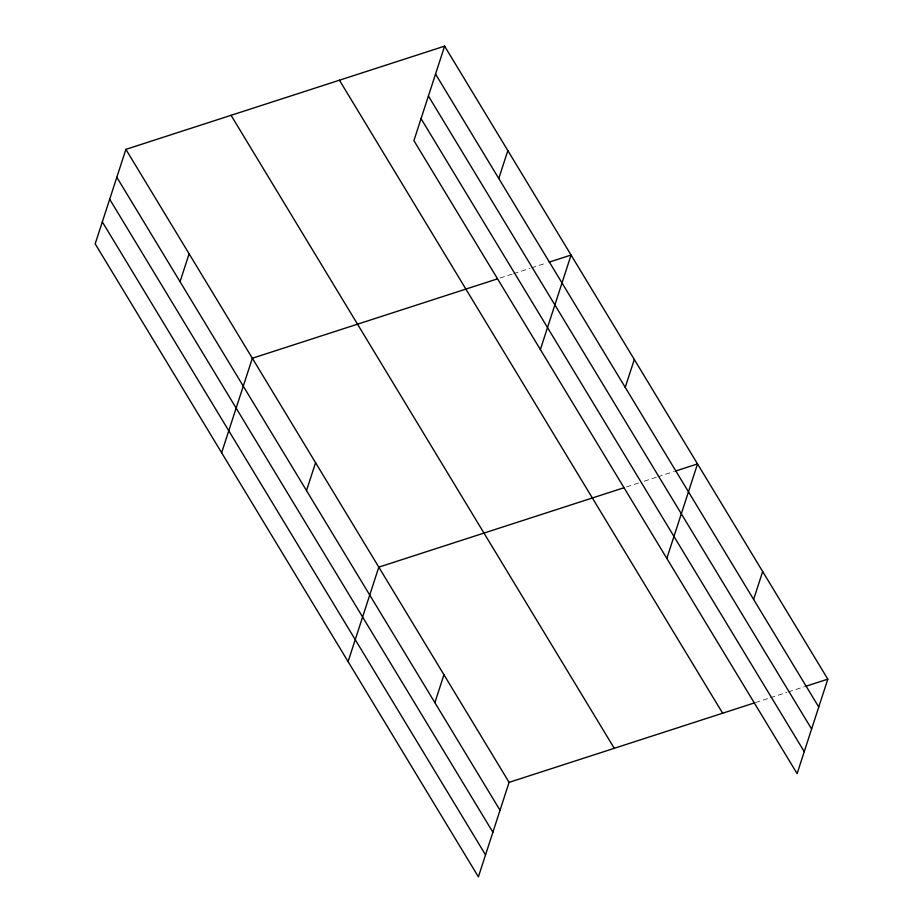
<?xml version="1.0" encoding="UTF-8"?>
<svg xmlns="http://www.w3.org/2000/svg" width="923" height="923" viewBox="0 0 923 923"><rect width="100%" height="100%" fill="white"/><g stroke="black" fill="none" stroke-linecap="round" stroke-linejoin="round"><path stroke-width="0.69" stroke-dasharray="4.62 3.46" d="M500.035 278.042L512.334 274.062M513.696 273.612L530.09 268.305M531.452 267.866L546.485 262.997M626.498 486.929L638.797 482.948M644.254 481.183L656.553 477.203M657.914 476.753L674.309 471.445M755.429 702.588L769.09 698.169M770.451 697.719L786.846 692.412M788.207 691.973L804.602 686.666"/><path stroke-width="1.38" d="M125.886 149.364L95.184 243.857L478.391 876.85L509.092 782.358L125.886 149.364L444.609 46.15L827.816 679.143L797.114 773.636L413.908 140.642L444.609 46.15M180.043 281.7L189.111 253.802M221.635 452.743L252.337 358.251L497.301 278.919M306.505 490.586L315.574 462.688M498.778 178.485L507.835 150.599M348.098 661.629L378.799 567.137L623.763 487.817M540.37 349.529L571.072 255.036L549.208 262.12M434.883 702.645L443.951 674.748M625.24 387.383L634.297 359.485M666.821 558.415L697.534 463.923L675.671 471.007M753.606 599.431L762.675 571.533M509.092 782.358L754.056 703.038M805.964 686.227L827.816 679.143M435.541 74.048L818.759 707.041M428.41 96.027L811.617 729.02M421.05 118.663L804.256 751.668M339.433 80.209L722.64 713.202M231.062 115.306L614.268 748.299M116.817 177.262L500.024 810.256M109.675 199.23L492.894 832.234M102.315 221.878L485.533 854.871"/></g></svg>
